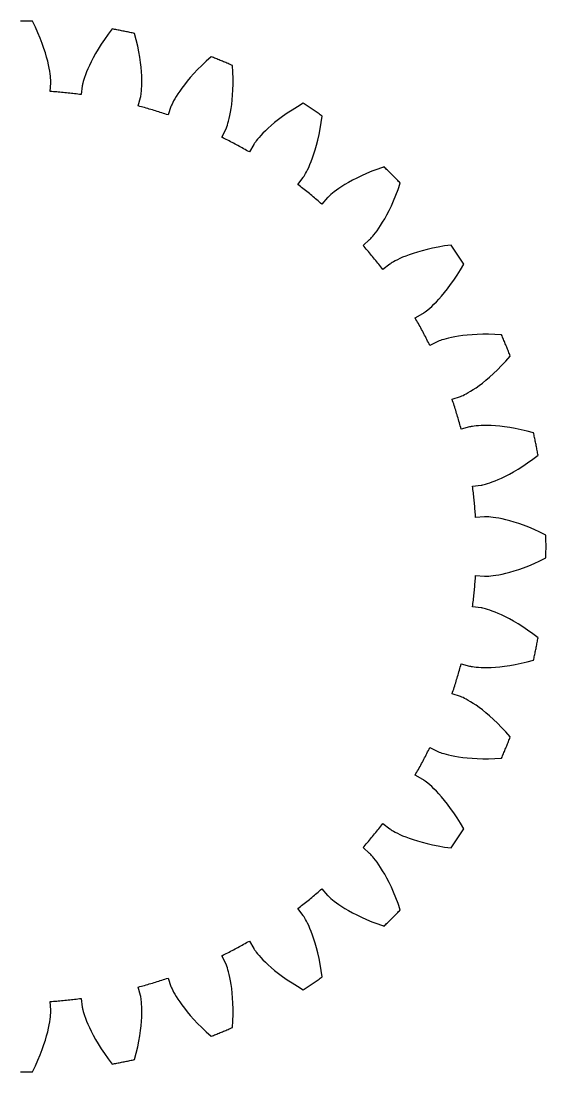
# Model space of a CAD drawing. Extents: x -17 to 17, y -17 to 17.
# Drawn here: x 0 to 17, y -17 to 17 of the extents above; entities that cross this region are included whole.
import ezdxf

# ---------------------------------------------------------------- set-up
doc = ezdxf.new("R2010")
doc.units = 0

msp = doc.modelspace()

# ---------------------------------------------------------------- linework, layer by layer
for p, q in [((0.02, 17), (-0.02, 17)), ((0.059, 17), (0.02, 17)), ((0.098, 17), (0.059, 17)), ((0.137, 16.999), (0.098, 17)), ((0.176, 16.999), (0.137, 16.999)), ((0.215, 16.999), (0.176, 16.999)), ((0.254, 16.998), (0.215, 16.999)), ((0.293, 16.997), (0.254, 16.998)), ((0.332, 16.997), (0.293, 16.997)), ((0.372, 16.996), (0.332, 16.997)), ((0.465, 16.803), (0.372, 16.996)), ((0.372, 16.996), (0.372, 16.996)), ((0.548, 16.618), (0.465, 16.803)), ((2.951, 16.742), (2.822, 16.571)), ((2.99, 16.735), (2.951, 16.742)), ((2.951, 16.742), (2.951, 16.742)), ((3.028, 16.728), (2.99, 16.735)), ((3.067, 16.721), (3.028, 16.728)), ((3.105, 16.714), (3.067, 16.721)), ((3.144, 16.707), (3.105, 16.714)), ((3.182, 16.7), (3.144, 16.707)), ((3.221, 16.692), (3.182, 16.7)), ((3.259, 16.685), (3.221, 16.692)), ((3.297, 16.677), (3.259, 16.685)), ((3.336, 16.67), (3.297, 16.677)), ((3.374, 16.662), (3.336, 16.67)), ((3.412, 16.654), (3.374, 16.662)), ((0.621, 16.441), (0.548, 16.618)), ((0.686, 16.273), (0.621, 16.441)), ((2.704, 16.405), (2.598, 16.246)), ((2.822, 16.571), (2.704, 16.405)), ((3.451, 16.646), (3.412, 16.654)), ((3.489, 16.638), (3.451, 16.646)), ((3.527, 16.63), (3.489, 16.638)), ((3.565, 16.622), (3.527, 16.63)), ((3.604, 16.614), (3.565, 16.622)), ((3.642, 16.605), (3.604, 16.614)), ((3.68, 16.597), (3.642, 16.605)), ((3.734, 16.389), (3.68, 16.597)), ((3.68, 16.597), (3.68, 16.597)), ((3.779, 16.191), (3.734, 16.389)), ((0.742, 16.115), (0.686, 16.273)), ((0.79, 15.966), (0.742, 16.115)), ((2.502, 16.094), (2.416, 15.95)), ((2.598, 16.246), (2.502, 16.094)), ((3.817, 16.004), (3.779, 16.191)), ((3.847, 15.827), (3.817, 16.004)), ((0.83, 15.826), (0.79, 15.966)), ((0.864, 15.697), (0.83, 15.826)), ((0.892, 15.579), (0.864, 15.697)), ((2.273, 15.684), (2.215, 15.564)), ((2.34, 15.813), (2.273, 15.684)), ((2.416, 15.95), (2.34, 15.813)), ((3.871, 15.66), (3.847, 15.827)), ((3.889, 15.505), (3.871, 15.66)), ((6.001, 15.702), (5.853, 15.562)), ((6.161, 15.844), (6.001, 15.702)), ((6.197, 15.83), (6.161, 15.844)), ((6.161, 15.844), (6.161, 15.844)), ((6.234, 15.816), (6.197, 15.83)), ((6.27, 15.801), (6.234, 15.816)), ((6.306, 15.787), (6.27, 15.801)), ((6.343, 15.772), (6.306, 15.787)), ((6.379, 15.758), (6.343, 15.772)), ((6.415, 15.743), (6.379, 15.758)), ((6.451, 15.728), (6.415, 15.743)), ((6.488, 15.713), (6.451, 15.728)), ((6.524, 15.698), (6.488, 15.713)), ((6.56, 15.683), (6.524, 15.698)), ((6.596, 15.668), (6.56, 15.683)), ((6.632, 15.653), (6.596, 15.668)), ((6.668, 15.638), (6.632, 15.653)), ((0.913, 15.471), (0.892, 15.579)), ((0.93, 15.374), (0.913, 15.471)), ((0.943, 15.288), (0.93, 15.374)), ((2.122, 15.352), (2.087, 15.26)), ((2.165, 15.453), (2.122, 15.352)), ((2.215, 15.564), (2.165, 15.453)), ((3.902, 15.36), (3.889, 15.505)), ((3.91, 15.227), (3.902, 15.36)), ((5.717, 15.427), (5.594, 15.297)), ((5.853, 15.562), (5.717, 15.427)), ((6.704, 15.622), (6.668, 15.638)), ((6.74, 15.607), (6.704, 15.622)), ((6.776, 15.591), (6.74, 15.607)), ((6.811, 15.576), (6.776, 15.591)), ((6.847, 15.56), (6.811, 15.576)), ((6.86, 15.346), (6.847, 15.56)), ((6.847, 15.56), (6.847, 15.56)), ((6.866, 15.143), (6.86, 15.346)), ((0.952, 15.213), (0.943, 15.288)), ((0.943, 14.72), (0.961, 15.004)), ((0.957, 15.149), (0.952, 15.213)), ((0.961, 15.097), (0.957, 15.149)), ((0.962, 15.056), (0.961, 15.097)), ((0.961, 15.004), (0.962, 15.01)), ((0.962, 15.027), (0.962, 15.056)), ((0.962, 15.01), (0.962, 15.027)), ((2.003, 14.994), (1.994, 14.955)), ((2.017, 15.045), (2.003, 14.994)), ((2.034, 15.106), (2.017, 15.045)), ((2.058, 15.178), (2.034, 15.106)), ((2.087, 15.26), (2.058, 15.178)), ((3.914, 15.105), (3.91, 15.227)), ((3.912, 14.897), (3.914, 14.995)), ((3.914, 14.995), (3.914, 15.105)), ((5.38, 15.052), (5.289, 14.939)), ((5.481, 15.172), (5.38, 15.052)), ((5.594, 15.297), (5.481, 15.172)), ((6.866, 14.952), (6.866, 15.143)), ((0.996, 14.716), (0.943, 14.72)), ((0.943, 14.72), (0.943, 14.72)), ((1.049, 14.713), (0.996, 14.716)), ((1.102, 14.709), (1.049, 14.713)), ((1.155, 14.705), (1.102, 14.709)), ((1.208, 14.7), (1.155, 14.705)), ((1.261, 14.696), (1.208, 14.7)), ((1.314, 14.691), (1.261, 14.696)), ((1.367, 14.687), (1.314, 14.691)), ((1.419, 14.682), (1.367, 14.687)), ((1.472, 14.676), (1.419, 14.682)), ((1.525, 14.671), (1.472, 14.676)), ((1.578, 14.665), (1.525, 14.671)), ((1.63, 14.66), (1.578, 14.665)), ((1.683, 14.654), (1.63, 14.66)), ((1.736, 14.647), (1.683, 14.654)), ((1.789, 14.641), (1.736, 14.647)), ((1.841, 14.635), (1.789, 14.641)), ((1.894, 14.628), (1.841, 14.635)), ((1.947, 14.621), (1.894, 14.628)), ((1.984, 14.904), (1.947, 14.621)), ((1.947, 14.621), (1.947, 14.621)), ((1.985, 14.909), (1.984, 14.904)), ((1.988, 14.926), (1.985, 14.909)), ((1.994, 14.955), (1.988, 14.926)), ((3.887, 14.62), (3.894, 14.671)), ((3.894, 14.671), (3.901, 14.735)), ((3.901, 14.735), (3.907, 14.81)), ((3.907, 14.81), (3.912, 14.897)), ((5.077, 14.643), (5.024, 14.559)), ((5.138, 14.734), (5.077, 14.643)), ((5.209, 14.833), (5.138, 14.734)), ((5.289, 14.939), (5.209, 14.833)), ((6.852, 14.604), (6.861, 14.772)), ((6.861, 14.772), (6.866, 14.952)), ((3.797, 14.253), (3.87, 14.528)), ((3.87, 14.528), (3.872, 14.534)), ((3.872, 14.534), (3.875, 14.551)), ((3.875, 14.551), (3.881, 14.58)), ((3.881, 14.58), (3.887, 14.62)), ((4.89, 14.315), (4.873, 14.278)), ((4.913, 14.362), (4.89, 14.315)), ((4.942, 14.419), (4.913, 14.362)), ((4.979, 14.485), (4.942, 14.419)), ((5.024, 14.559), (4.979, 14.485)), ((6.805, 14.172), (6.824, 14.304)), ((6.824, 14.304), (6.839, 14.448)), ((6.839, 14.448), (6.852, 14.604)), ((9.134, 14.338), (8.949, 14.229)), ((9.167, 14.317), (9.134, 14.338)), ((9.134, 14.338), (9.134, 14.338)), ((9.199, 14.296), (9.167, 14.317)), ((9.232, 14.275), (9.199, 14.296)), ((3.848, 14.239), (3.797, 14.253)), ((3.797, 14.253), (3.797, 14.253)), ((3.899, 14.225), (3.848, 14.239)), ((3.95, 14.211), (3.899, 14.225)), ((4.002, 14.197), (3.95, 14.211)), ((4.053, 14.182), (4.002, 14.197)), ((4.104, 14.168), (4.053, 14.182)), ((4.155, 14.153), (4.104, 14.168)), ((4.205, 14.138), (4.155, 14.153)), ((4.256, 14.123), (4.205, 14.138)), ((4.307, 14.107), (4.256, 14.123)), ((4.358, 14.092), (4.307, 14.107)), ((4.408, 14.076), (4.358, 14.092)), ((4.459, 14.06), (4.408, 14.076)), ((4.51, 14.044), (4.459, 14.06)), ((4.56, 14.027), (4.51, 14.044)), ((4.611, 14.011), (4.56, 14.027)), ((4.661, 13.994), (4.611, 14.011)), ((4.711, 13.977), (4.661, 13.994)), ((4.762, 13.96), (4.711, 13.977)), ((4.854, 14.23), (4.762, 13.96)), ((4.762, 13.96), (4.762, 13.96)), ((4.856, 14.236), (4.854, 14.23)), ((4.862, 14.252), (4.856, 14.236)), ((4.873, 14.278), (4.862, 14.252)), ((6.743, 13.847), (6.764, 13.944)), ((6.764, 13.944), (6.785, 14.052)), ((6.785, 14.052), (6.805, 14.172)), ((8.617, 14.015), (8.471, 13.912)), ((8.777, 14.121), (8.617, 14.015)), ((8.949, 14.229), (8.777, 14.121)), ((9.265, 14.253), (9.232, 14.275)), ((9.298, 14.232), (9.265, 14.253)), ((9.331, 14.211), (9.298, 14.232)), ((9.363, 14.189), (9.331, 14.211)), ((9.396, 14.167), (9.363, 14.189)), ((9.428, 14.146), (9.396, 14.167)), ((9.461, 14.124), (9.428, 14.146)), ((9.493, 14.102), (9.461, 14.124)), ((9.526, 14.08), (9.493, 14.102)), ((9.558, 14.058), (9.526, 14.08)), ((9.591, 14.036), (9.558, 14.058)), ((9.623, 14.014), (9.591, 14.036)), ((9.655, 13.992), (9.623, 14.014)), ((9.687, 13.97), (9.655, 13.992)), ((9.719, 13.948), (9.687, 13.97)), ((9.751, 13.925), (9.719, 13.948)), ((6.665, 13.58), (6.682, 13.63)), ((6.682, 13.63), (6.701, 13.69)), ((6.701, 13.69), (6.721, 13.763)), ((6.721, 13.763), (6.743, 13.847)), ((8.102, 13.62), (8.003, 13.532)), ((8.213, 13.714), (8.102, 13.62)), ((8.336, 13.811), (8.213, 13.714)), ((8.471, 13.912), (8.336, 13.811)), ((9.688, 13.513), (9.722, 13.713)), ((9.722, 13.713), (9.751, 13.925)), ((9.751, 13.925), (9.751, 13.925)), ((6.504, 13.238), (6.63, 13.494)), ((6.63, 13.494), (6.633, 13.499)), ((6.633, 13.499), (6.64, 13.515)), ((6.64, 13.515), (6.651, 13.542)), ((6.651, 13.542), (6.665, 13.58)), ((7.768, 13.3), (7.709, 13.235)), ((7.836, 13.371), (7.768, 13.3)), ((7.914, 13.449), (7.836, 13.371)), ((8.003, 13.532), (7.914, 13.449)), ((9.611, 13.15), (9.651, 13.325)), ((9.651, 13.325), (9.688, 13.513)), ((6.552, 13.215), (6.504, 13.238)), ((6.504, 13.238), (6.504, 13.238)), ((6.6, 13.191), (6.552, 13.215)), ((6.647, 13.167), (6.6, 13.191)), ((6.694, 13.143), (6.647, 13.167)), ((6.742, 13.119), (6.694, 13.143)), ((6.789, 13.095), (6.742, 13.119)), ((6.836, 13.07), (6.789, 13.095)), ((6.883, 13.046), (6.836, 13.07)), ((6.93, 13.021), (6.883, 13.046)), ((6.976, 12.996), (6.93, 13.021)), ((7.023, 12.971), (6.976, 12.996)), ((7.07, 12.945), (7.023, 12.971)), ((7.116, 12.92), (7.07, 12.945)), ((7.537, 13.01), (7.394, 12.763)), ((7.54, 13.015), (7.537, 13.01)), ((7.549, 13.029), (7.54, 13.015)), ((7.565, 13.053), (7.549, 13.029)), ((7.589, 13.086), (7.565, 13.053)), ((7.62, 13.128), (7.589, 13.086)), ((7.66, 13.178), (7.62, 13.128)), ((7.709, 13.235), (7.66, 13.178)), ((9.527, 12.836), (9.57, 12.987)), ((9.57, 12.987), (9.611, 13.15)), ((7.163, 12.894), (7.116, 12.92)), ((7.209, 12.868), (7.163, 12.894)), ((7.255, 12.842), (7.209, 12.868)), ((7.302, 12.816), (7.255, 12.842)), ((7.348, 12.79), (7.302, 12.816)), ((7.394, 12.763), (7.348, 12.79)), ((7.394, 12.763), (7.394, 12.763)), ((9.439, 12.572), (9.483, 12.698)), ((9.483, 12.698), (9.527, 12.836)), ((9.277, 12.187), (9.315, 12.266)), ((9.315, 12.266), (9.355, 12.356)), ((9.355, 12.356), (9.396, 12.458)), ((9.396, 12.458), (9.439, 12.572)), ((11.755, 12.281), (11.553, 12.21)), ((11.783, 12.254), (11.755, 12.281)), ((11.755, 12.281), (11.755, 12.281)), ((11.812, 12.226), (11.783, 12.254)), ((8.962, 11.715), (9.135, 11.941)), ((9.135, 11.941), (9.139, 11.946)), ((9.139, 11.946), (9.149, 11.96)), ((9.149, 11.96), (9.165, 11.985)), ((9.165, 11.985), (9.186, 12.019)), ((9.186, 12.019), (9.212, 12.064)), ((9.212, 12.064), (9.243, 12.12)), ((9.243, 12.12), (9.277, 12.187)), ((10.87, 11.919), (10.731, 11.848)), ((11.022, 11.992), (10.87, 11.919)), ((11.186, 12.065), (11.022, 11.992)), ((11.363, 12.138), (11.186, 12.065)), ((11.553, 12.21), (11.363, 12.138)), ((11.84, 12.199), (11.812, 12.226)), ((11.868, 12.172), (11.84, 12.199)), ((11.896, 12.145), (11.868, 12.172)), ((11.924, 12.117), (11.896, 12.145)), ((11.951, 12.09), (11.924, 12.117)), ((11.979, 12.062), (11.951, 12.09)), ((12.007, 12.035), (11.979, 12.062)), ((12.035, 12.007), (12.007, 12.035)), ((12.062, 11.979), (12.035, 12.007)), ((12.09, 11.951), (12.062, 11.979)), ((12.117, 11.924), (12.09, 11.951)), ((12.145, 11.896), (12.117, 11.924)), ((9.004, 11.683), (8.962, 11.715)), ((8.962, 11.715), (8.962, 11.715)), ((9.046, 11.65), (9.004, 11.683)), ((9.088, 11.618), (9.046, 11.65)), ((9.13, 11.585), (9.088, 11.618)), ((9.171, 11.552), (9.13, 11.585)), ((10.294, 11.585), (10.213, 11.529)), ((10.385, 11.646), (10.294, 11.585)), ((10.489, 11.711), (10.385, 11.646)), ((10.604, 11.778), (10.489, 11.711)), ((10.731, 11.848), (10.604, 11.778)), ((12.172, 11.868), (12.145, 11.896)), ((12.199, 11.84), (12.172, 11.868)), ((12.226, 11.812), (12.199, 11.84)), ((12.21, 11.553), (12.281, 11.755)), ((12.254, 11.783), (12.226, 11.812)), ((12.281, 11.755), (12.254, 11.783)), ((12.281, 11.755), (12.281, 11.755)), ((9.213, 11.519), (9.171, 11.552)), ((9.254, 11.486), (9.213, 11.519)), ((9.296, 11.452), (9.254, 11.486)), ((9.337, 11.419), (9.296, 11.452)), ((9.378, 11.385), (9.337, 11.419)), ((9.419, 11.351), (9.378, 11.385)), ((9.459, 11.317), (9.419, 11.351)), ((9.5, 11.283), (9.459, 11.317)), ((9.541, 11.249), (9.5, 11.283)), ((9.581, 11.215), (9.541, 11.249)), ((9.93, 11.29), (9.742, 11.075)), ((9.934, 11.294), (9.93, 11.29)), ((9.946, 11.306), (9.934, 11.294)), ((9.966, 11.327), (9.946, 11.306)), ((9.996, 11.354), (9.966, 11.327)), ((10.035, 11.389), (9.996, 11.354)), ((10.084, 11.43), (10.035, 11.389)), ((10.143, 11.477), (10.084, 11.43)), ((10.213, 11.529), (10.143, 11.477)), ((12.065, 11.186), (12.138, 11.363)), ((12.138, 11.363), (12.21, 11.553)), ((9.621, 11.18), (9.581, 11.215)), ((9.662, 11.145), (9.621, 11.18)), ((9.702, 11.11), (9.662, 11.145)), ((9.742, 11.075), (9.702, 11.11)), ((9.742, 11.075), (9.742, 11.075)), ((11.919, 10.87), (11.992, 11.022)), ((11.992, 11.022), (12.065, 11.186)), ((11.711, 10.489), (11.778, 10.604)), ((11.778, 10.604), (11.848, 10.731)), ((11.848, 10.731), (11.919, 10.87)), ((11.477, 10.143), (11.529, 10.213)), ((11.529, 10.213), (11.585, 10.294)), ((11.585, 10.294), (11.646, 10.385)), ((11.646, 10.385), (11.711, 10.489)), ((11.075, 9.742), (11.29, 9.93)), ((11.29, 9.93), (11.294, 9.934)), ((11.294, 9.934), (11.306, 9.946)), ((11.306, 9.946), (11.327, 9.966)), ((11.327, 9.966), (11.354, 9.996)), ((11.354, 9.996), (11.389, 10.035)), ((11.389, 10.035), (11.43, 10.084)), ((11.43, 10.084), (11.477, 10.143)), ((11.11, 9.702), (11.075, 9.742)), ((11.075, 9.742), (11.075, 9.742)), ((11.145, 9.662), (11.11, 9.702)), ((11.18, 9.621), (11.145, 9.662)), ((11.215, 9.581), (11.18, 9.621)), ((11.249, 9.541), (11.215, 9.581)), ((11.283, 9.5), (11.249, 9.541)), ((12.836, 9.527), (12.698, 9.483)), ((12.987, 9.57), (12.836, 9.527)), ((13.15, 9.611), (12.987, 9.57)), ((13.325, 9.651), (13.15, 9.611)), ((13.513, 9.688), (13.325, 9.651)), ((13.713, 9.722), (13.513, 9.688)), ((13.925, 9.751), (13.713, 9.722)), ((13.948, 9.719), (13.925, 9.751)), ((13.925, 9.751), (13.925, 9.751)), ((13.97, 9.687), (13.948, 9.719)), ((13.992, 9.655), (13.97, 9.687)), ((14.014, 9.623), (13.992, 9.655)), ((14.036, 9.591), (14.014, 9.623)), ((14.058, 9.558), (14.036, 9.591)), ((14.08, 9.526), (14.058, 9.558)), ((14.102, 9.493), (14.08, 9.526)), ((11.317, 9.459), (11.283, 9.5)), ((11.351, 9.419), (11.317, 9.459)), ((11.385, 9.378), (11.351, 9.419)), ((11.419, 9.337), (11.385, 9.378)), ((11.452, 9.296), (11.419, 9.337)), ((11.486, 9.254), (11.452, 9.296)), ((11.519, 9.213), (11.486, 9.254)), ((11.552, 9.171), (11.519, 9.213)), ((12.019, 9.186), (11.985, 9.165)), ((12.064, 9.212), (12.019, 9.186)), ((12.12, 9.243), (12.064, 9.212)), ((12.187, 9.277), (12.12, 9.243)), ((12.266, 9.315), (12.187, 9.277)), ((12.356, 9.355), (12.266, 9.315)), ((12.458, 9.396), (12.356, 9.355)), ((12.572, 9.439), (12.458, 9.396)), ((12.698, 9.483), (12.572, 9.439)), ((14.124, 9.461), (14.102, 9.493)), ((14.146, 9.428), (14.124, 9.461)), ((14.167, 9.396), (14.146, 9.428)), ((14.189, 9.363), (14.167, 9.396)), ((14.211, 9.331), (14.189, 9.363)), ((14.232, 9.298), (14.211, 9.331)), ((14.253, 9.265), (14.232, 9.298)), ((14.275, 9.232), (14.253, 9.265)), ((14.296, 9.199), (14.275, 9.232)), ((14.317, 9.167), (14.296, 9.199)), ((11.585, 9.13), (11.552, 9.171)), ((11.618, 9.088), (11.585, 9.13)), ((11.65, 9.046), (11.618, 9.088)), ((11.683, 9.004), (11.65, 9.046)), ((11.715, 8.962), (11.683, 9.004)), ((11.941, 9.135), (11.715, 8.962)), ((11.715, 8.962), (11.715, 8.962)), ((11.946, 9.139), (11.941, 9.135)), ((11.96, 9.149), (11.946, 9.139)), ((11.985, 9.165), (11.96, 9.149)), ((14.121, 8.777), (14.229, 8.949)), ((14.229, 8.949), (14.338, 9.134)), ((14.338, 9.134), (14.317, 9.167)), ((14.338, 9.134), (14.338, 9.134)), ((13.912, 8.471), (14.015, 8.617)), ((14.015, 8.617), (14.121, 8.777)), ((13.62, 8.102), (13.714, 8.213)), ((13.714, 8.213), (13.811, 8.336)), ((13.811, 8.336), (13.912, 8.471)), ((13.3, 7.768), (13.371, 7.836)), ((13.371, 7.836), (13.449, 7.914)), ((13.449, 7.914), (13.532, 8.003)), ((13.532, 8.003), (13.62, 8.102)), ((12.763, 7.394), (13.01, 7.537)), ((13.01, 7.537), (13.015, 7.54)), ((13.015, 7.54), (13.029, 7.549)), ((13.029, 7.549), (13.053, 7.565)), ((13.053, 7.565), (13.086, 7.589)), ((13.086, 7.589), (13.128, 7.62)), ((13.128, 7.62), (13.178, 7.66)), ((13.178, 7.66), (13.235, 7.709)), ((13.235, 7.709), (13.3, 7.768)), ((12.79, 7.348), (12.763, 7.394)), ((12.763, 7.394), (12.763, 7.394)), ((12.816, 7.302), (12.79, 7.348)), ((12.842, 7.255), (12.816, 7.302)), ((12.868, 7.209), (12.842, 7.255)), ((12.894, 7.163), (12.868, 7.209)), ((12.92, 7.116), (12.894, 7.163)), ((12.945, 7.07), (12.92, 7.116)), ((12.971, 7.023), (12.945, 7.07)), ((12.996, 6.976), (12.971, 7.023)), ((13.021, 6.93), (12.996, 6.976)), ((13.046, 6.883), (13.021, 6.93)), ((13.07, 6.836), (13.046, 6.883)), ((13.095, 6.789), (13.07, 6.836)), ((14.172, 6.805), (14.052, 6.785)), ((14.304, 6.824), (14.172, 6.805)), ((14.448, 6.839), (14.304, 6.824)), ((14.604, 6.852), (14.448, 6.839)), ((14.772, 6.861), (14.604, 6.852)), ((14.952, 6.866), (14.772, 6.861)), ((15.143, 6.866), (14.952, 6.866)), ((15.346, 6.86), (15.143, 6.866)), ((15.56, 6.847), (15.346, 6.86)), ((15.576, 6.811), (15.56, 6.847)), ((15.56, 6.847), (15.56, 6.847)), ((15.591, 6.776), (15.576, 6.811)), ((13.119, 6.742), (13.095, 6.789)), ((13.143, 6.694), (13.119, 6.742)), ((13.167, 6.647), (13.143, 6.694)), ((13.191, 6.6), (13.167, 6.647)), ((13.215, 6.552), (13.191, 6.6)), ((13.238, 6.504), (13.215, 6.552)), ((13.494, 6.63), (13.238, 6.504)), ((13.238, 6.504), (13.238, 6.504)), ((13.499, 6.633), (13.494, 6.63)), ((13.515, 6.64), (13.499, 6.633)), ((13.542, 6.651), (13.515, 6.64)), ((13.58, 6.665), (13.542, 6.651)), ((13.63, 6.682), (13.58, 6.665)), ((13.69, 6.701), (13.63, 6.682)), ((13.763, 6.721), (13.69, 6.701)), ((13.847, 6.743), (13.763, 6.721)), ((13.944, 6.764), (13.847, 6.743)), ((14.052, 6.785), (13.944, 6.764)), ((15.607, 6.74), (15.591, 6.776)), ((15.622, 6.704), (15.607, 6.74)), ((15.638, 6.668), (15.622, 6.704)), ((15.653, 6.632), (15.638, 6.668)), ((15.668, 6.596), (15.653, 6.632)), ((15.683, 6.56), (15.668, 6.596)), ((15.698, 6.524), (15.683, 6.56)), ((15.713, 6.488), (15.698, 6.524)), ((15.728, 6.451), (15.713, 6.488)), ((15.702, 6.001), (15.844, 6.161)), ((15.743, 6.415), (15.728, 6.451)), ((15.758, 6.379), (15.743, 6.415)), ((15.772, 6.343), (15.758, 6.379)), ((15.787, 6.306), (15.772, 6.343)), ((15.801, 6.27), (15.787, 6.306)), ((15.816, 6.234), (15.801, 6.27)), ((15.83, 6.197), (15.816, 6.234)), ((15.844, 6.161), (15.83, 6.197)), ((15.844, 6.161), (15.844, 6.161)), ((15.427, 5.717), (15.562, 5.853)), ((15.562, 5.853), (15.702, 6.001)), ((15.052, 5.38), (15.172, 5.481)), ((15.172, 5.481), (15.297, 5.594)), ((15.297, 5.594), (15.427, 5.717)), ((14.643, 5.077), (14.734, 5.138)), ((14.734, 5.138), (14.833, 5.209)), ((14.833, 5.209), (14.939, 5.289)), ((14.939, 5.289), (15.052, 5.38)), ((13.96, 4.762), (14.23, 4.854)), ((13.977, 4.711), (13.96, 4.762)), ((13.96, 4.762), (13.96, 4.762)), ((14.23, 4.854), (14.236, 4.856)), ((14.236, 4.856), (14.252, 4.862)), ((14.252, 4.862), (14.278, 4.873)), ((14.278, 4.873), (14.315, 4.89)), ((14.315, 4.89), (14.362, 4.913)), ((14.362, 4.913), (14.419, 4.942)), ((14.419, 4.942), (14.485, 4.979)), ((14.485, 4.979), (14.559, 5.024)), ((14.559, 5.024), (14.643, 5.077)), ((13.994, 4.661), (13.977, 4.711)), ((14.011, 4.611), (13.994, 4.661)), ((14.027, 4.56), (14.011, 4.611)), ((14.044, 4.51), (14.027, 4.56)), ((14.06, 4.459), (14.044, 4.51)), ((14.076, 4.408), (14.06, 4.459)), ((14.092, 4.358), (14.076, 4.408)), ((14.107, 4.307), (14.092, 4.358)), ((14.123, 4.256), (14.107, 4.307)), ((14.138, 4.205), (14.123, 4.256)), ((14.153, 4.155), (14.138, 4.205)), ((14.168, 4.104), (14.153, 4.155)), ((14.182, 4.053), (14.168, 4.104)), ((14.197, 4.002), (14.182, 4.053)), ((14.211, 3.95), (14.197, 4.002)), ((14.225, 3.899), (14.211, 3.95)), ((14.239, 3.848), (14.225, 3.899)), ((14.253, 3.797), (14.239, 3.848)), ((14.528, 3.87), (14.253, 3.797)), ((14.253, 3.797), (14.253, 3.797)), ((14.534, 3.872), (14.528, 3.87)), ((14.551, 3.875), (14.534, 3.872)), ((14.58, 3.881), (14.551, 3.875)), ((14.62, 3.887), (14.58, 3.881)), ((14.671, 3.894), (14.62, 3.887)), ((14.735, 3.901), (14.671, 3.894)), ((14.81, 3.907), (14.735, 3.901)), ((14.897, 3.912), (14.81, 3.907)), ((14.995, 3.914), (14.897, 3.912)), ((15.105, 3.914), (14.995, 3.914)), ((15.227, 3.91), (15.105, 3.914)), ((15.36, 3.902), (15.227, 3.91)), ((15.505, 3.889), (15.36, 3.902)), ((15.66, 3.871), (15.505, 3.889)), ((15.827, 3.847), (15.66, 3.871)), ((16.004, 3.817), (15.827, 3.847)), ((16.191, 3.779), (16.004, 3.817)), ((16.389, 3.734), (16.191, 3.779)), ((16.597, 3.68), (16.389, 3.734)), ((16.605, 3.642), (16.597, 3.68)), ((16.597, 3.68), (16.597, 3.68)), ((16.614, 3.604), (16.605, 3.642)), ((16.622, 3.565), (16.614, 3.604)), ((16.63, 3.527), (16.622, 3.565)), ((16.638, 3.489), (16.63, 3.527)), ((16.646, 3.451), (16.638, 3.489)), ((16.654, 3.412), (16.646, 3.451)), ((16.662, 3.374), (16.654, 3.412)), ((16.67, 3.336), (16.662, 3.374)), ((16.677, 3.297), (16.67, 3.336)), ((16.685, 3.259), (16.677, 3.297)), ((16.692, 3.221), (16.685, 3.259)), ((16.7, 3.182), (16.692, 3.221)), ((16.707, 3.144), (16.7, 3.182)), ((16.714, 3.105), (16.707, 3.144)), ((16.721, 3.067), (16.714, 3.105)), ((16.728, 3.028), (16.721, 3.067)), ((16.405, 2.704), (16.571, 2.822)), ((16.571, 2.822), (16.742, 2.951)), ((16.735, 2.99), (16.728, 3.028)), ((16.742, 2.951), (16.735, 2.99)), ((16.742, 2.951), (16.742, 2.951)), ((15.813, 2.34), (15.95, 2.416)), ((15.95, 2.416), (16.094, 2.502)), ((16.094, 2.502), (16.246, 2.598)), ((16.246, 2.598), (16.405, 2.704)), ((15.106, 2.034), (15.178, 2.058)), ((15.178, 2.058), (15.26, 2.087)), ((15.26, 2.087), (15.352, 2.122)), ((15.352, 2.122), (15.453, 2.165)), ((15.453, 2.165), (15.564, 2.215)), ((15.564, 2.215), (15.684, 2.273)), ((15.684, 2.273), (15.813, 2.34)), ((14.621, 1.947), (14.904, 1.984)), ((14.628, 1.894), (14.621, 1.947)), ((14.621, 1.947), (14.621, 1.947)), ((14.635, 1.841), (14.628, 1.894)), ((14.641, 1.789), (14.635, 1.841)), ((14.647, 1.736), (14.641, 1.789)), ((14.654, 1.683), (14.647, 1.736)), ((14.904, 1.984), (14.909, 1.985)), ((14.909, 1.985), (14.926, 1.988)), ((14.926, 1.988), (14.955, 1.994)), ((14.955, 1.994), (14.994, 2.003)), ((14.994, 2.003), (15.045, 2.017)), ((15.045, 2.017), (15.106, 2.034)), ((14.66, 1.63), (14.654, 1.683)), ((14.665, 1.578), (14.66, 1.63)), ((14.671, 1.525), (14.665, 1.578)), ((14.676, 1.472), (14.671, 1.525)), ((14.682, 1.419), (14.676, 1.472)), ((14.687, 1.367), (14.682, 1.419)), ((14.691, 1.314), (14.687, 1.367)), ((14.696, 1.261), (14.691, 1.314)), ((14.7, 1.208), (14.696, 1.261)), ((14.705, 1.155), (14.7, 1.208)), ((14.709, 1.102), (14.705, 1.155)), ((14.713, 1.049), (14.709, 1.102)), ((14.716, 0.996), (14.713, 1.049)), ((14.72, 0.943), (14.716, 0.996)), ((15.004, 0.961), (14.72, 0.943)), ((14.72, 0.943), (14.72, 0.943)), ((15.01, 0.962), (15.004, 0.961)), ((15.027, 0.962), (15.01, 0.962)), ((15.056, 0.962), (15.027, 0.962)), ((15.097, 0.961), (15.056, 0.962)), ((15.149, 0.957), (15.097, 0.961)), ((15.213, 0.952), (15.149, 0.957)), ((15.288, 0.943), (15.213, 0.952)), ((15.374, 0.93), (15.288, 0.943)), ((15.471, 0.913), (15.374, 0.93)), ((15.579, 0.892), (15.471, 0.913)), ((15.697, 0.864), (15.579, 0.892)), ((15.826, 0.83), (15.697, 0.864)), ((15.966, 0.79), (15.826, 0.83)), ((16.115, 0.742), (15.966, 0.79)), ((16.273, 0.686), (16.115, 0.742)), ((16.441, 0.621), (16.273, 0.686)), ((16.618, 0.548), (16.441, 0.621)), ((16.803, 0.465), (16.618, 0.548)), ((16.996, 0.372), (16.803, 0.465)), ((16.997, 0.332), (16.996, 0.372)), ((16.996, 0.372), (16.996, 0.372)), ((16.997, 0.293), (16.997, 0.332)), ((16.998, 0.254), (16.997, 0.293)), ((16.999, 0.215), (16.998, 0.254)), ((16.999, 0.176), (16.999, 0.215)), ((16.999, 0.137), (16.999, 0.176)), ((17, 0.098), (16.999, 0.137)), ((17, 0.059), (17, 0.098)), ((17, 0.02), (17, 0.059)), ((17, -0.02), (17, 0.02)), ((16.996, -0.372), (16.997, -0.332)), ((16.997, -0.293), (16.998, -0.254)), ((16.997, -0.332), (16.997, -0.293)), ((16.998, -0.254), (16.999, -0.215)), ((16.999, -0.137), (17, -0.098)), ((16.999, -0.176), (16.999, -0.137)), ((16.999, -0.215), (16.999, -0.176)), ((17, -0.059), (17, -0.02)), ((17, -0.098), (17, -0.059)), ((16.273, -0.686), (16.441, -0.621)), ((16.441, -0.621), (16.618, -0.548)), ((16.618, -0.548), (16.803, -0.465)), ((16.803, -0.465), (16.996, -0.372)), ((16.996, -0.372), (16.996, -0.372)), ((14.713, -1.049), (14.716, -0.996)), ((14.716, -0.996), (14.72, -0.943)), ((14.72, -0.943), (15.004, -0.961)), ((15.004, -0.961), (15.01, -0.962)), ((15.01, -0.962), (15.027, -0.962)), ((15.027, -0.962), (15.056, -0.962)), ((15.056, -0.962), (15.097, -0.961)), ((15.097, -0.961), (15.149, -0.957)), ((15.149, -0.957), (15.213, -0.952)), ((15.213, -0.952), (15.288, -0.943)), ((15.288, -0.943), (15.374, -0.93)), ((15.374, -0.93), (15.471, -0.913)), ((15.471, -0.913), (15.579, -0.892)), ((15.579, -0.892), (15.697, -0.864)), ((15.697, -0.864), (15.826, -0.83)), ((15.826, -0.83), (15.966, -0.79)), ((15.966, -0.79), (16.115, -0.742)), ((16.115, -0.742), (16.273, -0.686)), ((14.687, -1.367), (14.691, -1.314)), ((14.691, -1.314), (14.696, -1.261)), ((14.696, -1.261), (14.7, -1.208)), ((14.7, -1.208), (14.705, -1.155)), ((14.705, -1.155), (14.709, -1.102)), ((14.709, -1.102), (14.713, -1.049)), ((14.647, -1.736), (14.654, -1.683)), ((14.654, -1.683), (14.66, -1.63)), ((14.66, -1.63), (14.665, -1.578)), ((14.665, -1.578), (14.671, -1.525)), ((14.671, -1.525), (14.676, -1.472)), ((14.676, -1.472), (14.682, -1.419)), ((14.682, -1.419), (14.687, -1.367)), ((14.621, -1.947), (14.628, -1.894)), ((14.904, -1.984), (14.621, -1.947)), ((14.621, -1.947), (14.621, -1.947)), ((14.628, -1.894), (14.635, -1.841)), ((14.635, -1.841), (14.641, -1.789)), ((14.641, -1.789), (14.647, -1.736)), ((14.909, -1.985), (14.904, -1.984)), ((14.926, -1.988), (14.909, -1.985)), ((14.955, -1.994), (14.926, -1.988)), ((14.994, -2.003), (14.955, -1.994)), ((15.045, -2.017), (14.994, -2.003)), ((15.106, -2.034), (15.045, -2.017)), ((15.178, -2.058), (15.106, -2.034)), ((15.26, -2.087), (15.178, -2.058)), ((15.352, -2.122), (15.26, -2.087)), ((15.453, -2.165), (15.352, -2.122)), ((15.564, -2.215), (15.453, -2.165)), ((15.684, -2.273), (15.564, -2.215)), ((15.813, -2.34), (15.684, -2.273)), ((15.95, -2.416), (15.813, -2.34)), ((16.094, -2.502), (15.95, -2.416)), ((16.246, -2.598), (16.094, -2.502)), ((16.405, -2.704), (16.246, -2.598)), ((16.571, -2.822), (16.405, -2.704)), ((16.742, -2.951), (16.571, -2.822)), ((16.721, -3.067), (16.728, -3.028)), ((16.728, -3.028), (16.735, -2.99)), ((16.735, -2.99), (16.742, -2.951)), ((16.742, -2.951), (16.742, -2.951)), ((16.654, -3.412), (16.662, -3.374)), ((16.662, -3.374), (16.67, -3.336)), ((16.67, -3.336), (16.677, -3.297)), ((16.677, -3.297), (16.685, -3.259)), ((16.685, -3.259), (16.692, -3.221)), ((16.692, -3.221), (16.7, -3.182)), ((16.7, -3.182), (16.707, -3.144)), ((16.707, -3.144), (16.714, -3.105)), ((16.714, -3.105), (16.721, -3.067)), ((16.191, -3.779), (16.389, -3.734)), ((16.389, -3.734), (16.597, -3.68)), ((16.597, -3.68), (16.605, -3.642)), ((16.597, -3.68), (16.597, -3.68)), ((16.605, -3.642), (16.614, -3.604)), ((16.614, -3.604), (16.622, -3.565)), ((16.622, -3.565), (16.63, -3.527)), ((16.63, -3.527), (16.638, -3.489)), ((16.638, -3.489), (16.646, -3.451)), ((16.646, -3.451), (16.654, -3.412)), ((14.168, -4.104), (14.182, -4.053)), ((14.182, -4.053), (14.197, -4.002)), ((14.197, -4.002), (14.211, -3.95)), ((14.211, -3.95), (14.225, -3.899)), ((14.225, -3.899), (14.239, -3.848)), ((14.239, -3.848), (14.253, -3.797)), ((14.253, -3.797), (14.253, -3.797)), ((14.253, -3.797), (14.528, -3.87)), ((14.528, -3.87), (14.534, -3.872)), ((14.534, -3.872), (14.551, -3.875)), ((14.551, -3.875), (14.58, -3.881)), ((14.58, -3.881), (14.62, -3.887)), ((14.62, -3.887), (14.671, -3.894)), ((14.671, -3.894), (14.735, -3.901)), ((14.735, -3.901), (14.81, -3.907)), ((14.81, -3.907), (14.897, -3.912)), ((14.897, -3.912), (14.995, -3.914)), ((14.995, -3.914), (15.105, -3.914)), ((15.105, -3.914), (15.227, -3.91)), ((15.227, -3.91), (15.36, -3.902)), ((15.36, -3.902), (15.505, -3.889)), ((15.505, -3.889), (15.66, -3.871)), ((15.66, -3.871), (15.827, -3.847)), ((15.827, -3.847), (16.004, -3.817)), ((16.004, -3.817), (16.191, -3.779)), ((14.06, -4.459), (14.076, -4.408)), ((14.076, -4.408), (14.092, -4.358)), ((14.092, -4.358), (14.107, -4.307)), ((14.107, -4.307), (14.123, -4.256)), ((14.123, -4.256), (14.138, -4.205)), ((14.138, -4.205), (14.153, -4.155)), ((14.153, -4.155), (14.168, -4.104)), ((13.96, -4.762), (13.977, -4.711)), ((13.977, -4.711), (13.994, -4.661)), ((13.994, -4.661), (14.011, -4.611)), ((14.011, -4.611), (14.027, -4.56)), ((14.027, -4.56), (14.044, -4.51)), ((14.044, -4.51), (14.06, -4.459)), ((14.23, -4.854), (13.96, -4.762)), ((13.96, -4.762), (13.96, -4.762)), ((14.236, -4.856), (14.23, -4.854)), ((14.252, -4.862), (14.236, -4.856)), ((14.278, -4.873), (14.252, -4.862)), ((14.315, -4.89), (14.278, -4.873)), ((14.362, -4.913), (14.315, -4.89)), ((14.419, -4.942), (14.362, -4.913)), ((14.485, -4.979), (14.419, -4.942)), ((14.559, -5.024), (14.485, -4.979)), ((14.643, -5.077), (14.559, -5.024)), ((14.734, -5.138), (14.643, -5.077)), ((14.833, -5.209), (14.734, -5.138)), ((14.939, -5.289), (14.833, -5.209)), ((15.052, -5.38), (14.939, -5.289)), ((15.172, -5.481), (15.052, -5.38)), ((15.297, -5.594), (15.172, -5.481)), ((15.427, -5.717), (15.297, -5.594)), ((15.562, -5.853), (15.427, -5.717)), ((15.702, -6.001), (15.562, -5.853)), ((15.844, -6.161), (15.702, -6.001)), ((15.713, -6.488), (15.728, -6.451)), ((15.728, -6.451), (15.743, -6.415)), ((15.743, -6.415), (15.758, -6.379)), ((15.758, -6.379), (15.772, -6.343)), ((15.772, -6.343), (15.787, -6.306)), ((15.787, -6.306), (15.801, -6.27)), ((15.801, -6.27), (15.816, -6.234)), ((15.816, -6.234), (15.83, -6.197)), ((15.83, -6.197), (15.844, -6.161)), ((15.844, -6.161), (15.844, -6.161)), ((13.07, -6.836), (13.095, -6.789)), ((13.095, -6.789), (13.119, -6.742)), ((13.119, -6.742), (13.143, -6.694)), ((13.143, -6.694), (13.167, -6.647)), ((13.167, -6.647), (13.191, -6.6)), ((13.191, -6.6), (13.215, -6.552)), ((13.215, -6.552), (13.238, -6.504)), ((13.238, -6.504), (13.238, -6.504)), ((13.238, -6.504), (13.494, -6.63)), ((13.494, -6.63), (13.499, -6.633)), ((13.499, -6.633), (13.515, -6.64)), ((13.515, -6.64), (13.542, -6.651)), ((13.542, -6.651), (13.58, -6.665)), ((13.58, -6.665), (13.63, -6.682)), ((13.63, -6.682), (13.69, -6.701)), ((13.69, -6.701), (13.763, -6.721)), ((13.763, -6.721), (13.847, -6.743)), ((13.847, -6.743), (13.944, -6.764)), ((13.944, -6.764), (14.052, -6.785)), ((14.052, -6.785), (14.172, -6.805)), ((15.576, -6.811), (15.591, -6.776)), ((15.591, -6.776), (15.607, -6.74)), ((15.607, -6.74), (15.622, -6.704)), ((15.622, -6.704), (15.638, -6.668)), ((15.638, -6.668), (15.653, -6.632)), ((15.653, -6.632), (15.668, -6.596)), ((15.668, -6.596), (15.683, -6.56)), ((15.683, -6.56), (15.698, -6.524)), ((15.698, -6.524), (15.713, -6.488)), ((12.894, -7.163), (12.92, -7.116)), ((12.92, -7.116), (12.945, -7.07)), ((12.945, -7.07), (12.971, -7.023)), ((12.971, -7.023), (12.996, -6.976)), ((12.996, -6.976), (13.021, -6.93)), ((13.021, -6.93), (13.046, -6.883)), ((13.046, -6.883), (13.07, -6.836)), ((14.172, -6.805), (14.304, -6.824)), ((14.304, -6.824), (14.448, -6.839)), ((14.448, -6.839), (14.604, -6.852)), ((14.604, -6.852), (14.772, -6.861)), ((14.772, -6.861), (14.952, -6.866)), ((14.952, -6.866), (15.143, -6.866)), ((15.143, -6.866), (15.346, -6.86)), ((15.346, -6.86), (15.56, -6.847)), ((15.56, -6.847), (15.576, -6.811)), ((15.56, -6.847), (15.56, -6.847)), ((12.763, -7.394), (12.79, -7.348)), ((13.01, -7.537), (12.763, -7.394)), ((12.763, -7.394), (12.763, -7.394)), ((12.79, -7.348), (12.816, -7.302)), ((12.816, -7.302), (12.842, -7.255)), ((12.842, -7.255), (12.868, -7.209)), ((12.868, -7.209), (12.894, -7.163)), ((13.015, -7.54), (13.01, -7.537)), ((13.029, -7.549), (13.015, -7.54)), ((13.053, -7.565), (13.029, -7.549)), ((13.086, -7.589), (13.053, -7.565)), ((13.128, -7.62), (13.086, -7.589)), ((13.178, -7.66), (13.128, -7.62)), ((13.235, -7.709), (13.178, -7.66)), ((13.3, -7.768), (13.235, -7.709)), ((13.371, -7.836), (13.3, -7.768)), ((13.449, -7.914), (13.371, -7.836)), ((13.532, -8.003), (13.449, -7.914)), ((13.62, -8.102), (13.532, -8.003)), ((13.714, -8.213), (13.62, -8.102)), ((13.811, -8.336), (13.714, -8.213)), ((13.912, -8.471), (13.811, -8.336)), ((14.015, -8.617), (13.912, -8.471)), ((14.121, -8.777), (14.015, -8.617)), ((14.229, -8.949), (14.121, -8.777)), ((11.519, -9.213), (11.552, -9.171)), ((11.552, -9.171), (11.585, -9.13)), ((11.585, -9.13), (11.618, -9.088)), ((11.618, -9.088), (11.65, -9.046)), ((11.65, -9.046), (11.683, -9.004)), ((11.683, -9.004), (11.715, -8.962)), ((11.715, -8.962), (11.715, -8.962)), ((11.715, -8.962), (11.941, -9.135)), ((11.941, -9.135), (11.946, -9.139)), ((11.946, -9.139), (11.96, -9.149)), ((11.96, -9.149), (11.985, -9.165)), ((11.985, -9.165), (12.019, -9.186)), ((14.338, -9.134), (14.229, -8.949)), ((14.296, -9.199), (14.317, -9.167)), ((14.317, -9.167), (14.338, -9.134)), ((14.338, -9.134), (14.338, -9.134)), ((11.249, -9.541), (11.283, -9.5)), ((11.283, -9.5), (11.317, -9.459)), ((11.317, -9.459), (11.351, -9.419)), ((11.351, -9.419), (11.385, -9.378)), ((11.385, -9.378), (11.419, -9.337)), ((11.419, -9.337), (11.452, -9.296)), ((11.452, -9.296), (11.486, -9.254)), ((11.486, -9.254), (11.519, -9.213)), ((12.019, -9.186), (12.064, -9.212)), ((12.064, -9.212), (12.12, -9.243)), ((12.12, -9.243), (12.187, -9.277)), ((12.187, -9.277), (12.266, -9.315)), ((12.266, -9.315), (12.356, -9.355)), ((12.356, -9.355), (12.458, -9.396)), ((12.458, -9.396), (12.572, -9.439)), ((12.572, -9.439), (12.698, -9.483)), ((12.698, -9.483), (12.836, -9.527)), ((14.08, -9.526), (14.102, -9.493)), ((14.102, -9.493), (14.124, -9.461)), ((14.124, -9.461), (14.146, -9.428)), ((14.146, -9.428), (14.167, -9.396)), ((14.167, -9.396), (14.189, -9.363)), ((14.189, -9.363), (14.211, -9.331)), ((14.211, -9.331), (14.232, -9.298)), ((14.232, -9.298), (14.253, -9.265)), ((14.253, -9.265), (14.275, -9.232)), ((14.275, -9.232), (14.296, -9.199)), ((11.075, -9.742), (11.11, -9.702)), ((11.29, -9.93), (11.075, -9.742)), ((11.075, -9.742), (11.075, -9.742)), ((11.11, -9.702), (11.145, -9.662)), ((11.145, -9.662), (11.18, -9.621)), ((11.18, -9.621), (11.215, -9.581)), ((11.215, -9.581), (11.249, -9.541)), ((12.836, -9.527), (12.987, -9.57)), ((12.987, -9.57), (13.15, -9.611)), ((13.15, -9.611), (13.325, -9.651)), ((13.325, -9.651), (13.513, -9.688)), ((13.513, -9.688), (13.713, -9.722)), ((13.713, -9.722), (13.925, -9.751)), ((13.925, -9.751), (13.948, -9.719)), ((13.925, -9.751), (13.925, -9.751)), ((13.948, -9.719), (13.97, -9.687)), ((13.97, -9.687), (13.992, -9.655)), ((13.992, -9.655), (14.014, -9.623)), ((14.014, -9.623), (14.036, -9.591)), ((14.036, -9.591), (14.058, -9.558)), ((14.058, -9.558), (14.08, -9.526)), ((11.294, -9.934), (11.29, -9.93)), ((11.306, -9.946), (11.294, -9.934)), ((11.327, -9.966), (11.306, -9.946)), ((11.354, -9.996), (11.327, -9.966)), ((11.389, -10.035), (11.354, -9.996)), ((11.43, -10.084), (11.389, -10.035)), ((11.477, -10.143), (11.43, -10.084)), ((11.529, -10.213), (11.477, -10.143)), ((11.585, -10.294), (11.529, -10.213)), ((11.646, -10.385), (11.585, -10.294)), ((11.711, -10.489), (11.646, -10.385)), ((11.778, -10.604), (11.711, -10.489)), ((11.848, -10.731), (11.778, -10.604)), ((11.919, -10.87), (11.848, -10.731)), ((11.992, -11.022), (11.919, -10.87)), ((9.541, -11.249), (9.581, -11.215)), ((9.581, -11.215), (9.621, -11.18)), ((9.621, -11.18), (9.662, -11.145)), ((9.662, -11.145), (9.702, -11.11)), ((9.702, -11.11), (9.742, -11.075)), ((9.742, -11.075), (9.742, -11.075)), ((9.742, -11.075), (9.93, -11.29)), ((12.065, -11.186), (11.992, -11.022)), ((12.138, -11.363), (12.065, -11.186)), ((9.13, -11.585), (9.171, -11.552)), ((9.171, -11.552), (9.213, -11.519)), ((9.213, -11.519), (9.254, -11.486)), ((9.254, -11.486), (9.296, -11.452)), ((9.296, -11.452), (9.337, -11.419)), ((9.337, -11.419), (9.378, -11.385)), ((9.378, -11.385), (9.419, -11.351)), ((9.419, -11.351), (9.459, -11.317)), ((9.459, -11.317), (9.5, -11.283)), ((9.5, -11.283), (9.541, -11.249)), ((9.93, -11.29), (9.934, -11.294)), ((9.934, -11.294), (9.946, -11.306)), ((9.946, -11.306), (9.966, -11.327)), ((9.966, -11.327), (9.996, -11.354)), ((9.996, -11.354), (10.035, -11.389)), ((10.035, -11.389), (10.084, -11.43)), ((10.084, -11.43), (10.143, -11.477)), ((10.143, -11.477), (10.213, -11.529)), ((10.213, -11.529), (10.294, -11.585)), ((12.21, -11.553), (12.138, -11.363)), ((12.281, -11.755), (12.21, -11.553)), ((8.962, -11.715), (9.004, -11.683)), ((9.135, -11.941), (8.962, -11.715)), ((8.962, -11.715), (8.962, -11.715)), ((9.004, -11.683), (9.046, -11.65)), ((9.046, -11.65), (9.088, -11.618)), ((9.088, -11.618), (9.13, -11.585)), ((10.294, -11.585), (10.385, -11.646)), ((10.385, -11.646), (10.489, -11.711)), ((10.489, -11.711), (10.604, -11.778)), ((10.604, -11.778), (10.731, -11.848)), ((10.731, -11.848), (10.87, -11.919)), ((12.117, -11.924), (12.145, -11.896)), ((12.145, -11.896), (12.172, -11.868)), ((12.172, -11.868), (12.199, -11.84)), ((12.199, -11.84), (12.226, -11.812)), ((12.226, -11.812), (12.254, -11.783)), ((12.254, -11.783), (12.281, -11.755)), ((12.281, -11.755), (12.281, -11.755)), ((9.139, -11.946), (9.135, -11.941)), ((9.149, -11.96), (9.139, -11.946)), ((9.165, -11.985), (9.149, -11.96)), ((9.186, -12.019), (9.165, -11.985)), ((9.212, -12.064), (9.186, -12.019)), ((9.243, -12.12), (9.212, -12.064)), ((9.277, -12.187), (9.243, -12.12)), ((9.315, -12.266), (9.277, -12.187)), ((10.87, -11.919), (11.022, -11.992)), ((11.022, -11.992), (11.186, -12.065)), ((11.186, -12.065), (11.363, -12.138)), ((11.363, -12.138), (11.553, -12.21)), ((11.553, -12.21), (11.755, -12.281)), ((11.783, -12.254), (11.812, -12.226)), ((11.812, -12.226), (11.84, -12.199)), ((11.84, -12.199), (11.868, -12.172)), ((11.868, -12.172), (11.896, -12.145)), ((11.896, -12.145), (11.924, -12.117)), ((11.924, -12.117), (11.951, -12.09)), ((11.951, -12.09), (11.979, -12.062)), ((11.979, -12.062), (12.007, -12.035)), ((12.007, -12.035), (12.035, -12.007)), ((12.035, -12.007), (12.062, -11.979)), ((12.062, -11.979), (12.09, -11.951)), ((12.09, -11.951), (12.117, -11.924)), ((9.355, -12.356), (9.315, -12.266)), ((9.396, -12.458), (9.355, -12.356)), ((9.439, -12.572), (9.396, -12.458)), ((9.483, -12.698), (9.439, -12.572)), ((11.755, -12.281), (11.783, -12.254)), ((11.755, -12.281), (11.755, -12.281)), ((7.07, -12.945), (7.116, -12.92)), ((7.116, -12.92), (7.163, -12.894)), ((7.163, -12.894), (7.209, -12.868)), ((7.209, -12.868), (7.255, -12.842)), ((7.255, -12.842), (7.302, -12.816)), ((7.302, -12.816), (7.348, -12.79)), ((7.348, -12.79), (7.394, -12.763)), ((7.394, -12.763), (7.394, -12.763)), ((7.394, -12.763), (7.537, -13.01)), ((9.527, -12.836), (9.483, -12.698)), ((9.57, -12.987), (9.527, -12.836)), ((6.504, -13.238), (6.552, -13.215)), ((6.63, -13.494), (6.504, -13.238)), ((6.504, -13.238), (6.504, -13.238)), ((6.552, -13.215), (6.6, -13.191)), ((6.6, -13.191), (6.647, -13.167)), ((6.647, -13.167), (6.694, -13.143)), ((6.694, -13.143), (6.742, -13.119)), ((6.742, -13.119), (6.789, -13.095)), ((6.789, -13.095), (6.836, -13.07)), ((6.836, -13.07), (6.883, -13.046)), ((6.883, -13.046), (6.93, -13.021)), ((6.93, -13.021), (6.976, -12.996)), ((6.976, -12.996), (7.023, -12.971)), ((7.023, -12.971), (7.07, -12.945)), ((7.537, -13.01), (7.54, -13.015)), ((7.54, -13.015), (7.549, -13.029)), ((7.549, -13.029), (7.565, -13.053)), ((7.565, -13.053), (7.589, -13.086)), ((7.589, -13.086), (7.62, -13.128)), ((7.62, -13.128), (7.66, -13.178)), ((7.66, -13.178), (7.709, -13.235)), ((7.709, -13.235), (7.768, -13.3)), ((9.611, -13.15), (9.57, -12.987)), ((9.651, -13.325), (9.611, -13.15)), ((6.633, -13.499), (6.63, -13.494)), ((6.64, -13.515), (6.633, -13.499)), ((6.651, -13.542), (6.64, -13.515)), ((6.665, -13.58), (6.651, -13.542)), ((6.682, -13.63), (6.665, -13.58)), ((7.768, -13.3), (7.836, -13.371)), ((7.836, -13.371), (7.914, -13.449)), ((7.914, -13.449), (8.003, -13.532)), ((8.003, -13.532), (8.102, -13.62)), ((9.688, -13.513), (9.651, -13.325)), ((9.722, -13.713), (9.688, -13.513)), ((6.701, -13.69), (6.682, -13.63)), ((6.721, -13.763), (6.701, -13.69)), ((6.743, -13.847), (6.721, -13.763)), ((6.764, -13.944), (6.743, -13.847)), ((8.102, -13.62), (8.213, -13.714)), ((8.213, -13.714), (8.336, -13.811)), ((8.336, -13.811), (8.471, -13.912)), ((8.471, -13.912), (8.617, -14.015)), ((9.719, -13.948), (9.751, -13.925)), ((9.751, -13.925), (9.722, -13.713)), ((9.751, -13.925), (9.751, -13.925)), ((3.797, -14.253), (3.848, -14.239)), ((3.87, -14.528), (3.797, -14.253)), ((3.797, -14.253), (3.797, -14.253)), ((3.848, -14.239), (3.899, -14.225)), ((3.899, -14.225), (3.95, -14.211)), ((3.95, -14.211), (4.002, -14.197)), ((4.002, -14.197), (4.053, -14.182)), ((4.053, -14.182), (4.104, -14.168)), ((4.104, -14.168), (4.155, -14.153)), ((4.155, -14.153), (4.205, -14.138)), ((4.205, -14.138), (4.256, -14.123)), ((4.256, -14.123), (4.307, -14.107)), ((4.307, -14.107), (4.358, -14.092)), ((4.358, -14.092), (4.408, -14.076)), ((4.408, -14.076), (4.459, -14.06)), ((4.459, -14.06), (4.51, -14.044)), ((4.51, -14.044), (4.56, -14.027)), ((4.56, -14.027), (4.611, -14.011)), ((4.611, -14.011), (4.661, -13.994)), ((4.661, -13.994), (4.711, -13.977)), ((4.711, -13.977), (4.762, -13.96)), ((4.762, -13.96), (4.762, -13.96)), ((4.762, -13.96), (4.854, -14.23)), ((4.854, -14.23), (4.856, -14.236)), ((4.856, -14.236), (4.862, -14.252)), ((4.862, -14.252), (4.873, -14.278)), ((4.873, -14.278), (4.89, -14.315)), ((6.785, -14.052), (6.764, -13.944)), ((6.805, -14.172), (6.785, -14.052)), ((6.824, -14.304), (6.805, -14.172)), ((8.617, -14.015), (8.777, -14.121)), ((8.777, -14.121), (8.949, -14.229)), ((8.949, -14.229), (9.134, -14.338)), ((9.199, -14.296), (9.232, -14.275)), ((9.232, -14.275), (9.265, -14.253)), ((9.265, -14.253), (9.298, -14.232)), ((9.298, -14.232), (9.331, -14.211)), ((9.331, -14.211), (9.363, -14.189)), ((9.363, -14.189), (9.396, -14.167)), ((9.396, -14.167), (9.428, -14.146)), ((9.428, -14.146), (9.461, -14.124)), ((9.461, -14.124), (9.493, -14.102)), ((9.493, -14.102), (9.526, -14.08)), ((9.526, -14.08), (9.558, -14.058)), ((9.558, -14.058), (9.591, -14.036)), ((9.591, -14.036), (9.623, -14.014)), ((9.623, -14.014), (9.655, -13.992)), ((9.655, -13.992), (9.687, -13.97)), ((9.687, -13.97), (9.719, -13.948)), ((3.872, -14.534), (3.87, -14.528)), ((3.875, -14.551), (3.872, -14.534)), ((3.881, -14.58), (3.875, -14.551)), ((3.887, -14.62), (3.881, -14.58)), ((3.894, -14.671), (3.887, -14.62)), ((4.89, -14.315), (4.913, -14.362)), ((4.913, -14.362), (4.942, -14.419)), ((4.942, -14.419), (4.979, -14.485)), ((4.979, -14.485), (5.024, -14.559)), ((5.024, -14.559), (5.077, -14.643)), ((6.839, -14.448), (6.824, -14.304)), ((6.852, -14.604), (6.839, -14.448)), ((6.861, -14.772), (6.852, -14.604)), ((9.134, -14.338), (9.167, -14.317)), ((9.134, -14.338), (9.134, -14.338)), ((9.167, -14.317), (9.199, -14.296)), ((0.943, -14.72), (0.996, -14.716)), ((0.961, -15.004), (0.943, -14.72)), ((0.943, -14.72), (0.943, -14.72)), ((0.996, -14.716), (1.049, -14.713)), ((1.049, -14.713), (1.102, -14.709)), ((1.102, -14.709), (1.155, -14.705)), ((1.155, -14.705), (1.208, -14.7)), ((1.208, -14.7), (1.261, -14.696)), ((1.261, -14.696), (1.314, -14.691)), ((1.314, -14.691), (1.367, -14.687)), ((1.367, -14.687), (1.419, -14.682)), ((1.419, -14.682), (1.472, -14.676)), ((1.472, -14.676), (1.525, -14.671)), ((1.525, -14.671), (1.578, -14.665)), ((1.578, -14.665), (1.63, -14.66)), ((1.63, -14.66), (1.683, -14.654)), ((1.683, -14.654), (1.736, -14.647)), ((1.736, -14.647), (1.789, -14.641)), ((1.789, -14.641), (1.841, -14.635)), ((1.841, -14.635), (1.894, -14.628)), ((1.894, -14.628), (1.947, -14.621)), ((1.947, -14.621), (1.947, -14.621)), ((1.947, -14.621), (1.984, -14.904)), ((1.984, -14.904), (1.985, -14.909)), ((1.985, -14.909), (1.988, -14.926)), ((1.988, -14.926), (1.994, -14.955)), ((1.994, -14.955), (2.003, -14.994)), ((3.901, -14.735), (3.894, -14.671)), ((3.907, -14.81), (3.901, -14.735)), ((3.912, -14.897), (3.907, -14.81)), ((3.914, -14.995), (3.912, -14.897)), ((5.077, -14.643), (5.138, -14.734)), ((5.138, -14.734), (5.209, -14.833)), ((5.209, -14.833), (5.289, -14.939)), ((5.289, -14.939), (5.38, -15.052)), ((6.866, -14.952), (6.861, -14.772)), ((6.866, -15.143), (6.866, -14.952)), ((0.93, -15.374), (0.943, -15.288)), ((0.943, -15.288), (0.952, -15.213)), ((0.952, -15.213), (0.957, -15.149)), ((0.957, -15.149), (0.961, -15.097)), ((0.962, -15.01), (0.961, -15.004)), ((0.961, -15.097), (0.962, -15.056)), ((0.962, -15.027), (0.962, -15.01)), ((0.962, -15.056), (0.962, -15.027)), ((2.003, -14.994), (2.017, -15.045)), ((2.017, -15.045), (2.034, -15.106)), ((2.034, -15.106), (2.058, -15.178)), ((2.058, -15.178), (2.087, -15.26)), ((2.087, -15.26), (2.122, -15.352)), ((3.902, -15.36), (3.91, -15.227)), ((3.91, -15.227), (3.914, -15.105)), ((3.914, -15.105), (3.914, -14.995)), ((5.38, -15.052), (5.481, -15.172)), ((5.481, -15.172), (5.594, -15.297)), ((5.594, -15.297), (5.717, -15.427)), ((6.86, -15.346), (6.866, -15.143)), ((0.864, -15.697), (0.892, -15.579)), ((0.892, -15.579), (0.913, -15.471)), ((0.913, -15.471), (0.93, -15.374)), ((2.122, -15.352), (2.165, -15.453)), ((2.165, -15.453), (2.215, -15.564)), ((2.215, -15.564), (2.273, -15.684)), ((3.871, -15.66), (3.889, -15.505)), ((3.889, -15.505), (3.902, -15.36)), ((5.717, -15.427), (5.853, -15.562)), ((5.853, -15.562), (6.001, -15.702)), ((6.632, -15.653), (6.668, -15.638)), ((6.668, -15.638), (6.704, -15.622)), ((6.704, -15.622), (6.74, -15.607)), ((6.74, -15.607), (6.776, -15.591)), ((6.776, -15.591), (6.811, -15.576)), ((6.811, -15.576), (6.847, -15.56)), ((6.847, -15.56), (6.86, -15.346)), ((6.847, -15.56), (6.847, -15.56)), ((0.742, -16.115), (0.79, -15.966)), ((0.79, -15.966), (0.83, -15.826)), ((0.83, -15.826), (0.864, -15.697)), ((2.273, -15.684), (2.34, -15.813)), ((2.34, -15.813), (2.416, -15.95)), ((2.416, -15.95), (2.502, -16.094)), ((3.817, -16.004), (3.847, -15.827)), ((3.847, -15.827), (3.871, -15.66)), ((6.001, -15.702), (6.161, -15.844)), ((6.161, -15.844), (6.197, -15.83)), ((6.161, -15.844), (6.161, -15.844)), ((6.197, -15.83), (6.234, -15.816)), ((6.234, -15.816), (6.27, -15.801)), ((6.27, -15.801), (6.306, -15.787)), ((6.306, -15.787), (6.343, -15.772)), ((6.343, -15.772), (6.379, -15.758)), ((6.379, -15.758), (6.415, -15.743)), ((6.415, -15.743), (6.451, -15.728)), ((6.451, -15.728), (6.488, -15.713)), ((6.488, -15.713), (6.524, -15.698)), ((6.524, -15.698), (6.56, -15.683)), ((6.56, -15.683), (6.596, -15.668)), ((6.596, -15.668), (6.632, -15.653)), ((0.621, -16.441), (0.686, -16.273)), ((0.686, -16.273), (0.742, -16.115)), ((2.502, -16.094), (2.598, -16.246)), ((2.598, -16.246), (2.704, -16.405)), ((3.734, -16.389), (3.779, -16.191)), ((3.779, -16.191), (3.817, -16.004)), ((0.465, -16.803), (0.548, -16.618)), ((0.548, -16.618), (0.621, -16.441)), ((2.704, -16.405), (2.822, -16.571)), ((2.822, -16.571), (2.951, -16.742)), ((3.374, -16.662), (3.412, -16.654)), ((3.412, -16.654), (3.451, -16.646)), ((3.451, -16.646), (3.489, -16.638)), ((3.489, -16.638), (3.527, -16.63)), ((3.527, -16.63), (3.565, -16.622)), ((3.565, -16.622), (3.604, -16.614)), ((3.604, -16.614), (3.642, -16.605)), ((3.642, -16.605), (3.68, -16.597)), ((3.68, -16.597), (3.734, -16.389)), ((3.68, -16.597), (3.68, -16.597)), ((-0.02, -17), (0.02, -17)), ((0.02, -17), (0.059, -17)), ((0.059, -17), (0.098, -17)), ((0.098, -17), (0.137, -16.999)), ((0.137, -16.999), (0.176, -16.999)), ((0.176, -16.999), (0.215, -16.999)), ((0.215, -16.999), (0.254, -16.998)), ((0.254, -16.998), (0.293, -16.997)), ((0.293, -16.997), (0.332, -16.997)), ((0.332, -16.997), (0.372, -16.996)), ((0.372, -16.996), (0.465, -16.803)), ((0.372, -16.996), (0.372, -16.996)), ((2.951, -16.742), (2.99, -16.735)), ((2.951, -16.742), (2.951, -16.742)), ((2.99, -16.735), (3.028, -16.728)), ((3.028, -16.728), (3.067, -16.721)), ((3.067, -16.721), (3.105, -16.714)), ((3.105, -16.714), (3.144, -16.707)), ((3.144, -16.707), (3.182, -16.7)), ((3.182, -16.7), (3.221, -16.692)), ((3.221, -16.692), (3.259, -16.685)), ((3.259, -16.685), (3.297, -16.677)), ((3.297, -16.677), (3.336, -16.67)), ((3.336, -16.67), (3.374, -16.662))]:
    msp.add_line(p, q)

doc.saveas('drawing.dxf')
